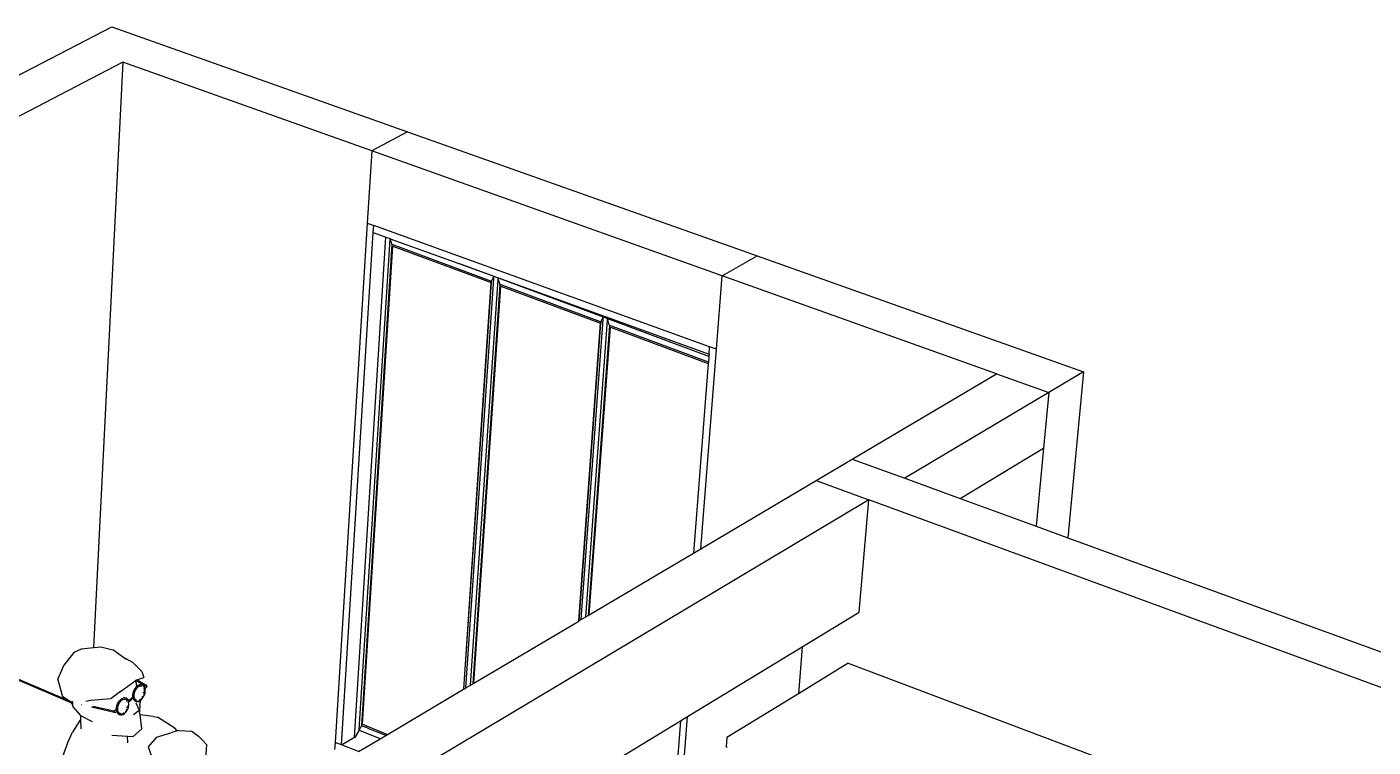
# Model space of a CAD drawing. Header units: millimetres. Extents: x -650 to 3773, y 316 to 2389.
# Drawn here: x 16 to 217.8, y 1193.7 to 1301.7 of the extents above; entities that cross this region are included whole.
import ezdxf

# ---------------------------------------------------------------- set-up
doc = ezdxf.new("R2010")
doc.units = ezdxf.units.MM

# ---------------------------------------------------------------- blocks, each defined once
blk = doc.blocks.new('A$C32a77e9e')
for p, q in [((0, 256.74), (678.59, 606.59)), ((678.59, 606.59), (722.89, 590.88)), ((680.25, 601.3), (444.79, 479.06)), ((680.25, 601.3), (675.82, 513.53)), ((717.55, 588), (680.25, 601.3)), ((722.89, 590.88), (717.55, 588)), ((722.89, 590.88), (775.35, 572.26)), ((717.55, 588), (716.88, 577.18)), ((770.08, 569.26), (717.55, 588)), ((716.88, 577.18), (712.05, 499.3)), ((713, 498.93), (717.78, 575.76)), ((716.88, 577.18), (717.85, 576.83)), ((717.78, 575.76), (717.85, 576.83)), ((717.78, 575.76), (719.67, 575.07)), ((768.21, 558.65), (717.85, 576.83)), ((714.96, 500.09), (719.67, 575.07)), ((715.66, 501.27), (720.29, 574.77)), ((720.58, 573.96), (716.03, 501.82)), ((716.18, 502.03), (720.71, 573.74)), ((719.67, 575.07), (720.3, 574.85)), ((720.29, 574.77), (720.3, 574.85)), ((720.3, 574.85), (720.33, 574.83)), ((720.54, 574.08), (720.33, 574.83)), ((720.33, 574.83), (720.33, 574.83)), ((720.33, 574.83), (730.62, 571.11)), ((720.56, 574), (720.54, 574.08)), ((720.61, 573.98), (720.56, 574)), ((720.61, 573.98), (720.58, 573.97)), ((720.58, 573.97), (720.58, 573.96)), ((735.43, 568.46), (720.61, 573.98)), ((720.61, 573.98), (720.61, 573.98)), ((720.61, 573.98), (720.61, 573.98)), ((720.71, 573.74), (735.44, 568.25)), ((770.08, 569.26), (775.35, 572.26)), ((775.35, 572.26), (824.27, 554.9)), ((730.62, 571.11), (768.12, 557.55)), ((735.9, 569.15), (730.62, 571.11)), ((769.22, 558.28), (770.08, 569.26)), ((811.2, 554.59), (770.08, 569.26)), ((735.44, 568.25), (731.31, 507.27)), ((731.68, 507.48), (735.84, 568.82)), ((732.35, 507.88), (736.49, 568.74)), ((736.78, 567.93), (732.7, 508.09)), ((732.85, 508.18), (736.91, 567.71)), ((733.88, 544.73), (735.48, 568.29)), ((735.48, 568.44), (735.43, 568.46)), ((735.51, 568.46), (735.44, 568.49)), ((735.48, 568.44), (735.5, 568.45)), ((735.49, 568.42), (735.48, 568.3)), ((735.48, 568.29), (735.49, 568.42)), ((735.49, 568.42), (735.5, 568.45)), ((735.5, 568.45), (735.51, 568.45)), ((735.51, 568.46), (735.52, 568.48)), ((735.51, 568.45), (735.52, 568.46)), ((735.52, 568.46), (735.51, 568.46)), ((735.51, 568.45), (735.51, 568.46)), ((735.52, 568.53), (735.54, 568.52)), ((735.52, 568.48), (735.54, 568.52)), ((735.54, 568.52), (735.58, 568.6)), ((735.57, 568.62), (735.59, 568.61)), ((735.57, 568.6), (735.58, 568.6)), ((735.58, 568.62), (735.59, 568.62)), ((735.58, 568.62), (735.59, 568.62)), ((735.58, 568.6), (735.59, 568.61)), ((735.59, 568.62), (735.61, 568.65)), ((735.59, 568.62), (735.59, 568.62)), ((735.59, 568.61), (735.59, 568.62)), ((735.61, 568.65), (735.6, 568.66)), ((735.61, 568.65), (735.82, 569.05)), ((735.82, 569.05), (735.85, 569.11)), ((735.84, 568.82), (735.86, 569.12)), ((735.85, 569.11), (735.86, 569.12)), ((735.86, 569.12), (735.9, 569.15)), ((735.86, 569.12), (735.88, 569.14)), ((735.88, 569.14), (735.9, 569.15)), ((736.14, 569.06), (735.9, 569.15)), ((736.14, 569.06), (736.14, 569.06)), ((736.29, 569), (736.14, 569.06)), ((736.29, 568.99), (736.29, 569)), ((736.54, 568.91), (736.29, 569)), ((736.49, 568.74), (736.5, 568.86)), ((736.51, 568.88), (736.5, 568.86)), ((736.51, 568.89), (736.53, 568.91)), ((736.52, 568.9), (736.51, 568.88)), ((736.51, 568.88), (736.51, 568.89)), ((736.53, 568.81), (736.51, 568.88)), ((736.55, 568.91), (736.52, 568.9)), ((736.53, 568.91), (736.54, 568.91)), ((736.74, 568.05), (736.53, 568.81)), ((736.55, 568.91), (736.54, 568.91)), ((752.3, 563.05), (736.55, 568.91)), ((736.76, 567.97), (736.74, 568.05)), ((736.81, 567.95), (736.76, 567.97)), ((736.81, 567.95), (736.78, 567.94)), ((736.78, 567.94), (736.78, 567.93)), ((751.83, 562.35), (736.81, 567.95)), ((736.81, 567.95), (736.81, 567.95)), ((736.91, 567.71), (751.84, 562.15)), ((751.84, 562.15), (748.59, 517.5)), ((748.62, 517.52), (751.87, 562.18)), ((748.96, 517.72), (752.25, 562.72)), ((749.65, 518.13), (752.91, 562.64)), ((753.19, 561.82), (750.01, 518.34)), ((750.16, 518.43), (753.33, 561.59)), ((751.88, 562.34), (751.83, 562.35)), ((751.89, 562.36), (751.84, 562.38)), ((751.87, 562.18), (751.89, 562.32)), ((751.88, 562.34), (751.9, 562.35)), ((751.89, 562.32), (751.88, 562.19)), ((751.89, 562.32), (751.9, 562.35)), ((751.91, 562.36), (751.9, 562.36)), ((751.9, 562.35), (751.91, 562.36)), ((751.9, 562.35), (751.92, 562.35)), ((751.91, 562.36), (751.92, 562.38)), ((751.92, 562.35), (751.91, 562.36)), ((751.92, 562.42), (751.94, 562.41)), ((751.92, 562.38), (751.94, 562.41)), ((751.94, 562.41), (751.98, 562.49)), ((751.96, 562.5), (751.98, 562.49)), ((751.97, 562.52), (751.99, 562.51)), ((751.97, 562.52), (751.99, 562.51)), ((751.97, 562.51), (751.99, 562.51)), ((751.98, 562.49), (751.99, 562.51)), ((752.01, 562.55), (751.99, 562.55)), ((751.99, 562.51), (752.01, 562.55)), ((751.99, 562.51), (751.99, 562.51)), ((751.99, 562.51), (751.99, 562.51)), ((752.01, 562.55), (752.22, 562.95)), ((752.22, 562.95), (752.25, 563)), ((752.25, 562.72), (752.27, 563.02)), ((752.25, 563), (752.27, 563.02)), ((752.27, 563.02), (752.3, 563.05)), ((752.27, 563.02), (752.28, 563.04)), ((752.28, 563.04), (752.3, 563.05)), ((752.95, 562.81), (752.3, 563.05)), ((752.91, 562.64), (752.92, 562.76)), ((752.93, 562.78), (752.92, 562.76)), ((752.93, 562.78), (752.95, 562.8)), ((752.94, 562.79), (752.93, 562.78)), ((752.95, 562.7), (752.93, 562.78)), ((752.93, 562.78), (752.93, 562.78)), ((752.96, 562.8), (752.94, 562.79)), ((752.95, 562.8), (752.95, 562.81)), ((752.96, 562.8), (752.95, 562.81)), ((753.15, 561.94), (752.95, 562.7)), ((768.09, 557.17), (752.96, 562.8)), ((753.18, 561.86), (753.15, 561.94)), ((753.22, 561.84), (753.18, 561.86)), ((753.2, 561.83), (753.19, 561.82)), ((753.22, 561.84), (753.2, 561.83)), ((753.23, 561.84), (753.22, 561.84)), ((753.23, 561.84), (753.22, 561.84)), ((768.03, 556.32), (753.23, 561.84)), ((753.33, 561.59), (768.01, 556.12)), ((766.87, 528.33), (769.22, 558.28)), ((768.09, 557.17), (768.03, 556.32)), ((768.12, 557.55), (768.09, 557.17)), ((768.12, 557.55), (768.21, 558.65)), ((769.22, 558.28), (768.21, 558.65)), ((768.01, 556.12), (765.8, 527.7)), ((768.03, 556.32), (768.01, 556.12)), ((789.59, 541.79), (811.2, 554.59)), ((811.2, 554.59), (819.06, 551.79)), ((824.27, 554.9), (819.06, 551.79)), ((824.27, 554.9), (821.9, 530.01)), ((819.06, 551.79), (797.49, 538.91)), ((819.06, 551.79), (818.28, 543.44)), ((731.34, 507.29), (733.88, 544.73)), ((816, 542.07), (818.28, 543.44)), ((818.28, 543.44), (817.18, 531.73)), ((784.18, 538.59), (789.59, 541.79)), ((789.59, 541.79), (797.49, 538.91)), ((805.75, 535.9), (816, 542.07)), ((797.49, 538.91), (805.75, 535.9)), ((766.87, 528.33), (784.18, 538.59)), ((784.18, 538.59), (792.09, 535.69)), ((792.09, 535.69), (683.33, 470.74)), ((790.65, 518.82), (792.09, 535.69)), ((904.77, 494.37), (792.09, 535.69)), ((805.75, 535.9), (815.11, 532.49)), ((815.11, 532.49), (817.18, 531.73)), ((817.18, 531.73), (821.9, 530.01)), ((821.9, 530.01), (927.32, 491.57)), ((750.16, 518.43), (765.8, 527.7)), ((765.8, 527.7), (766.87, 528.33)), ((782.1, 513.63), (790.65, 518.82)), ((732.85, 508.18), (748.59, 517.5)), ((748.59, 517.5), (748.62, 517.52)), ((748.62, 517.52), (748.96, 517.72)), ((748.96, 517.72), (749.65, 518.13)), ((749.65, 518.13), (750.01, 518.34)), ((750.01, 518.34), (750.16, 518.43)), ((672.93, 512.82), (671.38, 510.9)), ((672.93, 512.82), (674.05, 513.35)), ((674.05, 513.35), (675.82, 513.53)), ((675.82, 513.53), (675.92, 513.54)), ((675.82, 513.53), (675.82, 513.52)), ((675.92, 513.54), (676.93, 513.63)), ((676.93, 513.63), (678.71, 513.19)), ((680.17, 512.16), (678.71, 513.19)), ((764.91, 503.19), (782.1, 513.63)), ((782.1, 513.63), (781.52, 506.61)), ((671.38, 510.9), (670.51, 508.82)), ((681.75, 511.29), (680.17, 512.16)), ((680.72, 511.76), (680.17, 512.16)), ((681.75, 511.29), (683.1, 509.96)), ((788.98, 511.17), (781.52, 506.61)), ((788.98, 511.17), (830.4, 495.56)), ((672.5, 505.22), (664.21, 508.8)), ((664.57, 508.79), (672.09, 505.59)), ((671.25, 506.15), (670.51, 508.82)), ((682.15, 508.61), (682.21, 508.65)), ((682.21, 508.65), (682.32, 508.69)), ((682.32, 508.69), (683.39, 509.04)), ((683.75, 507.9), (682.32, 508.69)), ((683.1, 509.96), (683.39, 509.04)), ((679.89, 506.93), (678.46, 505.91)), ((679.89, 506.93), (682.08, 508.55)), ((681.74, 506.43), (681.78, 506.7)), ((681.78, 506.7), (681.85, 506.96)), ((681.85, 506.96), (681.97, 507.22)), ((681.88, 506.68), (681.87, 506.65)), ((681.92, 506.41), (681.95, 506.65)), ((681.95, 506.65), (682.03, 506.9)), ((681.97, 507.22), (682.11, 507.45)), ((682.03, 506.9), (682.13, 507.14)), ((682.08, 507.21), (682.06, 507.19)), ((682.08, 508.55), (682.15, 508.61)), ((682.08, 508.55), (682.27, 508.08)), ((682.11, 507.45), (682.28, 507.64)), ((682.12, 507.31), (682.11, 507.29)), ((682.13, 507.32), (682.12, 507.31)), ((682.13, 507.14), (682.27, 507.35)), ((683.61, 507.79), (682.15, 508.61)), ((682.32, 507.55), (682.24, 507.46)), ((682.31, 507.67), (682.27, 508.08)), ((682.27, 507.35), (682.42, 507.53)), ((682.28, 507.64), (682.31, 507.67)), ((682.31, 507.67), (682.32, 507.68)), ((682.31, 507.66), (682.31, 507.67)), ((682.52, 507.83), (682.32, 507.68)), ((682.39, 507.64), (682.32, 507.55)), ((682.32, 507.55), (682.32, 507.57)), ((682.42, 507.53), (682.6, 507.67)), ((682.72, 507.94), (682.52, 507.83)), ((682.58, 507.77), (682.54, 507.74)), ((682.6, 507.67), (682.77, 507.76)), ((682.69, 507.84), (682.62, 507.8)), ((682.84, 507.87), (682.69, 507.84)), ((682.91, 507.98), (682.72, 507.94)), ((682.77, 507.76), (682.94, 507.8)), ((683.1, 507.95), (682.91, 507.98)), ((682.94, 507.8), (683.06, 507.78)), ((683.06, 507.78), (683.09, 507.77)), ((683.06, 507.78), (683.1, 507.78)), ((683.16, 507.93), (683.1, 507.95)), ((683.32, 507.84), (683.16, 507.93)), ((683.26, 507.74), (683.22, 507.77)), ((683.33, 506.77), (683.3, 506.65)), ((683.45, 507.7), (683.32, 507.84)), ((683.33, 506.77), (683.34, 506.83)), ((683.37, 507.59), (683.35, 507.65)), ((683.41, 506.68), (683.42, 506.73)), ((683.44, 507.55), (683.46, 507.54)), ((683.45, 507.4), (683.44, 507.43)), ((683.44, 506.78), (683.48, 506.98)), ((683.46, 507.67), (683.45, 507.7)), ((683.46, 507.67), (683.45, 507.66)), ((683.5, 507.38), (683.45, 507.4)), ((683.45, 507.4), (683.45, 507.4)), ((683.46, 507.38), (683.45, 507.4)), ((683.61, 507.79), (683.46, 507.67)), ((683.54, 507.51), (683.46, 507.67)), ((683.46, 507.54), (683.5, 507.38)), ((683.47, 507.27), (683.46, 507.38)), ((683.48, 506.98), (683.47, 507.22)), ((683.47, 506.45), (683.56, 506.73)), ((683.5, 507.38), (683.52, 507.4)), ((683.56, 507.43), (683.54, 507.51)), ((683.56, 507.43), (683.84, 507.65)), ((683.59, 507.27), (683.56, 507.43)), ((683.56, 506.73), (683.6, 507.01)), ((683.6, 507.01), (683.59, 507.27)), ((683.75, 507.9), (683.61, 507.79)), ((683.68, 507.75), (683.61, 507.79)), ((683.75, 507.9), (683.79, 507.88)), ((683.79, 507.88), (683.81, 507.85)), ((683.85, 507.69), (683.81, 507.85)), ((683.85, 507.69), (683.84, 507.65)), ((719.93, 500.52), (731.31, 507.27)), ((731.31, 507.27), (731.34, 507.29)), ((731.34, 507.29), (731.68, 507.48)), ((731.68, 507.48), (732.35, 507.88)), ((732.35, 507.88), (732.7, 508.09)), ((732.7, 508.09), (732.85, 508.18)), ((781.52, 506.61), (770.81, 500.06)), ((672.09, 505.59), (671.25, 506.15)), ((672.35, 505.42), (672.09, 505.59)), ((672.35, 505.42), (672.5, 505.22)), ((672.68, 505.2), (672.35, 505.42)), ((672.5, 505.22), (672.75, 504.86)), ((672.66, 505.18), (672.63, 505.16)), ((672.63, 505.12), (672.63, 505.16)), ((672.68, 505.04), (672.63, 505.12)), ((672.68, 505.2), (672.66, 505.18)), ((672.71, 505.17), (672.67, 505.51)), ((672.71, 505.17), (672.68, 505.2)), ((672.74, 504.97), (672.68, 505.04)), ((672.74, 504.97), (672.71, 505.17)), ((672.75, 504.86), (672.74, 504.97)), ((672.79, 504.58), (672.75, 504.86)), ((672.79, 504.58), (673.86, 503.34)), ((674.06, 504.96), (674.05, 504.96)), ((674.66, 505.48), (675.39, 505.63)), ((675.39, 505.63), (678.46, 505.91)), ((678.93, 503.79), (675.52, 504.61)), ((678.93, 503.98), (675.73, 504.71)), ((679.29, 504.56), (679.35, 504.83)), ((679.35, 504.83), (679.45, 505.1)), ((679.47, 504.9), (679.43, 504.76)), ((679.45, 505.1), (679.58, 505.34)), ((679.47, 504.53), (679.53, 504.78)), ((679.53, 505.07), (679.51, 505.05)), ((679.51, 505.05), (679.51, 505.05)), ((679.53, 504.78), (679.62, 505.02)), ((679.66, 505.29), (679.54, 505.09)), ((679.58, 505.34), (679.74, 505.56)), ((679.62, 505.02), (679.74, 505.25)), ((679.77, 505.47), (679.68, 505.32)), ((679.74, 505.56), (679.92, 505.73)), ((679.74, 505.25), (679.89, 505.45)), ((679.82, 505.52), (679.77, 505.47)), ((679.89, 505.45), (680.05, 505.62)), ((679.96, 505.77), (679.92, 505.73)), ((680.16, 505.9), (679.96, 505.77)), ((680.06, 505.74), (680.03, 505.71)), ((680.05, 505.62), (680.23, 505.73)), ((680.17, 505.79), (680.06, 505.74)), ((680.36, 505.98), (680.16, 505.9)), ((680.23, 505.73), (680.41, 505.8)), ((680.56, 505.99), (680.36, 505.98)), ((680.41, 505.8), (680.58, 505.8)), ((680.73, 505.93), (680.56, 505.99)), ((680.58, 505.8), (680.73, 505.76)), ((680.73, 505.93), (680.8, 505.91)), ((680.94, 505.79), (680.8, 505.91)), ((680.89, 505.7), (680.81, 505.77)), ((680.84, 505.55), (680.81, 505.59)), ((680.82, 504.55), (680.85, 504.63)), ((680.9, 505.37), (680.84, 505.55)), ((680.97, 505.53), (680.92, 505.64)), ((681.05, 505.62), (680.94, 505.79)), ((680.97, 505.53), (680.98, 505.54)), ((680.97, 505.53), (680.97, 505.53)), ((680.97, 504.31), (681.08, 504.59)), ((680.98, 504.6), (680.99, 504.63)), ((680.99, 504.63), (681.03, 504.85)), ((681.04, 505.29), (681.04, 505.33)), ((681.06, 505.59), (681.05, 505.62)), ((681.05, 505.08), (681.05, 505.1)), ((681.06, 505.59), (681.14, 505.64)), ((681.11, 505.44), (681.06, 505.59)), ((681.08, 504.59), (681.14, 504.88)), ((681.11, 505.44), (681.23, 505.51)), ((681.13, 505.4), (681.11, 505.44)), ((681.15, 505.15), (681.13, 505.4)), ((681.14, 505.64), (681.32, 505.77)), ((681.14, 504.88), (681.15, 505.15)), ((681.23, 505.51), (681.41, 505.64)), ((681.32, 505.77), (681.49, 505.9)), ((681.41, 505.64), (681.58, 505.78)), ((681.49, 505.9), (681.64, 506.05)), ((681.58, 505.78), (681.74, 505.93)), ((681.64, 506.05), (681.75, 506.16)), ((681.74, 506.18), (681.74, 506.43)), ((681.75, 506.16), (681.74, 506.18)), ((681.74, 505.93), (681.78, 505.98)), ((681.75, 506.13), (681.75, 506.16)), ((681.75, 506.16), (681.75, 506.16)), ((681.75, 506.13), (681.75, 506.11)), ((681.76, 506.17), (681.79, 506.2)), ((681.76, 506.07), (681.77, 506.04)), ((681.78, 505.98), (681.83, 506.03)), ((681.78, 505.98), (681.8, 505.89)), ((681.81, 506.2), (681.79, 506.2)), ((681.8, 505.89), (681.89, 505.7)), ((681.89, 505.7), (682.02, 505.56)), ((681.92, 506.17), (681.92, 506.41)), ((681.97, 505.97), (681.92, 506.17)), ((682.05, 505.8), (681.97, 505.97)), ((682.02, 505.56), (682.18, 505.47)), ((682.16, 505.67), (682.05, 505.8)), ((682.07, 505.65), (682.12, 505.6)), ((682.3, 505.6), (682.16, 505.67)), ((682.16, 505.23), (682.68, 504.13)), ((682.25, 505.45), (682.18, 505.47)), ((682.21, 505.55), (682.24, 505.54)), ((682.24, 505.54), (682.28, 505.54)), ((682.25, 505.45), (682.43, 505.42)), ((682.3, 505.6), (682.27, 505.61)), ((682.43, 505.42), (682.63, 505.46)), ((682.45, 505.53), (682.49, 505.53)), ((682.49, 505.53), (682.52, 505.54)), ((682.63, 505.46), (682.83, 505.57)), ((682.66, 505.61), (682.8, 505.68)), ((682.77, 504.97), (682.75, 503.91)), ((682.77, 504.97), (682.93, 505.65)), ((682.8, 505.68), (682.81, 505.69)), ((682.83, 505.71), (682.93, 505.81)), ((682.83, 505.57), (682.93, 505.65)), ((682.93, 505.81), (683.06, 505.93)), ((682.95, 505.76), (682.93, 505.81)), ((682.93, 505.65), (683.02, 505.73)), ((682.94, 505.72), (682.95, 505.76)), ((683.02, 505.73), (683.2, 505.93)), ((683.09, 505.96), (683.12, 506.03)), ((683.12, 506.24), (683.11, 506.21)), ((683.2, 505.93), (683.35, 506.18)), ((683.23, 506.21), (683.25, 506.25)), ((683.35, 506.18), (683.47, 506.45)), ((683.36, 506.46), (683.37, 506.47)), ((683.37, 506.47), (683.37, 506.48)), ((673.78, 502.61), (672.68, 500.84)), ((673.89, 502.67), (673.78, 502.61)), ((673.86, 503.34), (673.87, 503.34)), ((673.86, 503.34), (673.89, 502.67)), ((673.87, 503.34), (675.61, 502.43)), ((673.89, 502.67), (673.95, 501.37)), ((678.9, 503.95), (678.93, 503.79)), ((678.93, 503.98), (678.91, 503.96)), ((679.28, 504.26), (678.93, 503.98)), ((678.93, 503.98), (678.93, 503.98)), ((678.96, 503.82), (678.93, 503.79)), ((678.98, 503.77), (678.93, 503.79)), ((678.93, 503.79), (678.93, 503.79)), ((678.93, 503.79), (678.93, 503.79)), ((678.96, 503.82), (678.94, 503.95)), ((679.04, 503.77), (678.98, 503.77)), ((679.09, 503.79), (679.04, 503.77)), ((679.09, 503.79), (679.32, 503.98)), ((679.28, 504.3), (679.29, 504.56)), ((679.28, 504.3), (679.28, 504.26)), ((679.29, 504.27), (679.28, 504.26)), ((679.28, 504.26), (679.29, 504.21)), ((679.28, 504.26), (679.28, 504.26)), ((679.35, 504.25), (679.29, 504.27)), ((679.29, 504.15), (679.31, 504.03)), ((679.33, 504.11), (679.31, 504.16)), ((679.32, 503.98), (679.37, 504.02)), ((679.32, 503.98), (679.38, 503.79)), ((679.33, 504.11), (679.36, 504.1)), ((679.36, 504.47), (679.36, 504.45)), ((679.36, 504.45), (679.36, 504.42)), ((679.4, 504.23), (679.37, 504.24)), ((679.37, 504.21), (679.37, 504.2)), ((679.38, 503.79), (679.49, 503.62)), ((679.42, 504.15), (679.4, 504.23)), ((679.4, 504), (679.42, 503.95)), ((679.46, 504.29), (679.47, 504.53)), ((679.48, 504.06), (679.46, 504.29)), ((679.54, 503.87), (679.48, 504.06)), ((679.48, 503.8), (679.5, 503.75)), ((679.49, 503.62), (679.64, 503.5)), ((679.64, 503.72), (679.54, 503.87)), ((679.61, 503.67), (679.68, 503.61)), ((679.77, 503.62), (679.64, 503.72)), ((679.64, 503.5), (679.71, 503.48)), ((679.71, 503.48), (679.88, 503.42)), ((679.77, 503.62), (679.72, 503.64)), ((679.77, 503.63), (679.81, 503.62)), ((679.81, 503.62), (679.82, 503.63)), ((679.88, 503.42), (680.07, 503.43)), ((679.89, 503.63), (679.95, 503.63)), ((679.91, 503.54), (680.07, 503.57)), ((680.07, 503.43), (680.27, 503.5)), ((680.09, 503.57), (680.17, 503.58)), ((680.17, 503.58), (680.27, 503.65)), ((680.27, 503.5), (680.48, 503.64)), ((680.3, 503.67), (680.45, 503.77)), ((680.48, 503.64), (680.66, 503.82)), ((680.59, 503.92), (680.62, 503.95)), ((680.66, 503.82), (680.83, 504.05)), ((680.76, 504.13), (680.88, 504.37)), ((680.83, 504.05), (680.97, 504.31)), ((681.85, 503.51), (682.68, 504.13)), ((682.81, 503.45), (682.75, 503.91)), ((684.76, 503.2), (682.81, 503.45)), ((683.07, 501.35), (682.81, 503.45)), ((684.76, 503.2), (685.41, 503.08)), ((688.03, 501.45), (685.41, 503.08)), ((763.84, 502.54), (764.91, 503.19)), ((763.95, 491.01), (764.91, 503.19)), ((671.91, 499.18), (672.68, 500.84)), ((683.07, 501.35), (681.77, 500.21)), ((685.28, 500.09), (687.42, 500.74)), ((688.4, 501.06), (687.42, 500.74)), ((688.4, 501.06), (688.03, 501.45)), ((688.61, 501.12), (688.4, 501.06)), ((688.61, 501.12), (690.57, 500.99)), ((690.57, 500.99), (691.59, 500.23)), ((715.09, 500.05), (715.61, 501.02)), ((715.61, 501.02), (715.65, 501.09)), ((715.68, 501.12), (715.65, 501.09)), ((715.66, 501.15), (715.66, 501.27)), ((715.66, 501.15), (715.68, 501.15)), ((715.66, 501.12), (715.68, 501.15)), ((715.68, 501.12), (715.66, 501.12)), ((715.68, 501.15), (715.69, 501.18)), ((715.68, 501.15), (715.69, 501.16)), ((715.7, 501.13), (715.68, 501.12)), ((715.68, 501.12), (715.68, 501.12)), ((715.71, 501.1), (715.68, 501.12)), ((715.69, 501.18), (715.97, 501.71)), ((718.8, 499.85), (715.71, 501.1)), ((715.97, 501.71), (716.01, 501.77)), ((716.01, 501.77), (716.03, 501.79)), ((716.05, 501.81), (716.03, 501.82)), ((716.03, 501.79), (716.05, 501.81)), ((716.28, 501.72), (716.05, 501.81)), ((716.18, 502.03), (719.93, 500.52)), ((716.27, 501.71), (716.28, 501.72)), ((716.54, 501.61), (716.28, 501.72)), ((716.54, 501.61), (716.53, 501.6)), ((716.75, 501.53), (716.54, 501.61)), ((716.74, 501.52), (716.75, 501.53)), ((717.13, 501.37), (716.75, 501.53)), ((717.12, 501.36), (717.13, 501.37)), ((719.65, 500.36), (717.13, 501.37)), ((748.3, 493.11), (763.84, 502.54)), ((763.84, 502.54), (762.94, 491.07)), ((671.91, 499.18), (671.03, 496.73)), ((678.58, 500.4), (680.91, 500.26)), ((680.99, 499.24), (680.91, 500.26)), ((680.91, 500.26), (681.77, 500.21)), ((685.28, 500.09), (684.01, 498.67)), ((684.01, 498.67), (684.56, 497.1)), ((691.59, 500.23), (692.18, 499.66)), ((692.81, 498.95), (692.18, 499.66)), ((692.7, 496.97), (692.81, 498.95)), ((712.05, 499.3), (711.99, 498.27)), ((713, 498.93), (712.05, 499.3)), ((713, 498.93), (714.95, 500.08)), ((715.54, 497.93), (713, 498.93)), ((714.95, 500.08), (714.99, 500.1)), ((714.95, 500.08), (714.96, 500.09)), ((715.08, 500.03), (715.09, 500.05)), ((715.54, 497.93), (717.47, 499.07)), ((717.47, 499.07), (718.8, 499.85)), ((718.8, 499.85), (719.65, 500.36)), ((719.65, 500.36), (719.93, 500.52)), ((770.81, 500.06), (770.69, 498.64)), ((770.87, 498.57), (770.69, 498.64))]:
    blk.add_line(p, q)

msp = doc.modelspace()

# ---------------------------------------------------------------- block references
msp.add_blockref('A$C32a77e9e', (-649.87, 695.14))

doc.saveas('drawing.dxf')
